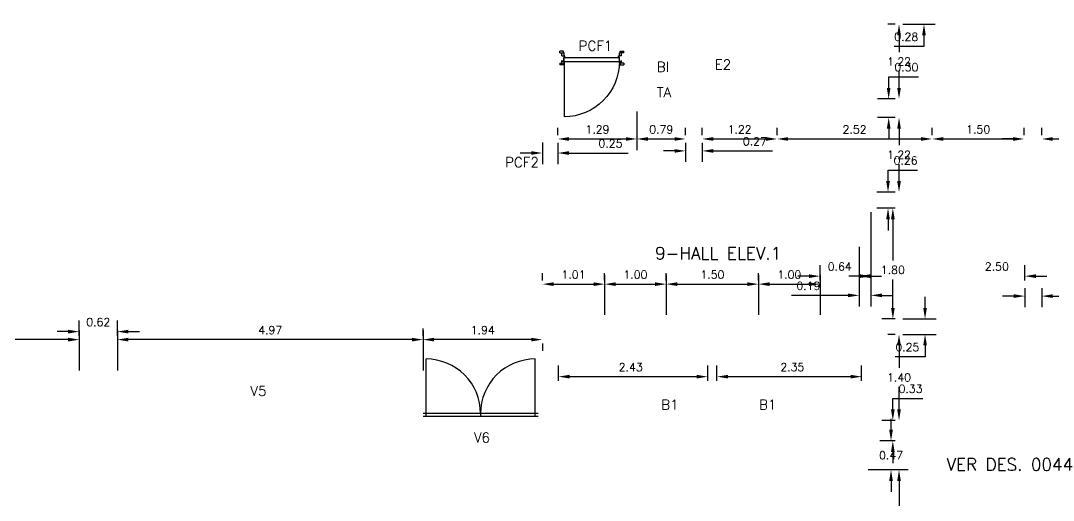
# Model space of a CAD drawing. Extents: x 19.8 to 90.6, y 5.5 to 74.
# Drawn here: x 65.27 to 82.04, y 50.92 to 58.71 of the extents above; entities that cross this region are included whole.
import ezdxf

# ---------------------------------------------------------------- set-up
doc = ezdxf.new("R2010")
doc.units = 0
doc.header["$MEASUREMENT"] = 0
doc.linetypes.add('Default', pattern=[0])
doc.linetypes.add('Solid', pattern=[0])
doc.layers.get('DEFPOINTS').update_dxf_attribs({"linetype": 'Solid'})
for name, color, linetype in [('Dimensions (COTAS)', 212, 'Solid'), ('Text O', 212, 'Default'), ('VAO', 132, 'Default')]:
    doc.layers.add(name, color=color, linetype=linetype)
doc.styles.add('Simplex', font='SIMPLEX.SHX')
doc.dimstyles.get("Standard").update_dxf_attribs({"dimtxt": 0.13, "dimasz": 0.18, "dimexe": 0.18, "dimexo": 0.0625, "dimgap": 0.09, "dimtad": 1, "dimtih": 1, "dimtoh": 1, "dimzin": 0, "dimdsep": 46, "dimtxsty": 'Simplex', "dimcen": 0.09, "dimadec": 0, "dimazin": 0, "dimtfac": 1, "dimtofl": 0, "dimtmove": 0, "dimatfit": 3, "dimfxl": 1, "dimtolj": 1, "dimtzin": 0, "dimarcsym": 0})

# ---------------------------------------------------------------- blocks, each defined once
blk = doc.blocks.new('*D221')
at = {"layer": 'DEFPOINTS', "color": 0, "transparency": 16777216}
for p in [(79.354, 55.922), (79.533, 55.922), (79.533, 55.662)]:
    blk.add_point(p, dxfattribs=at)
at = {"layer": 'Dimensions (COTAS)', "color": 0, "lineweight": -2, "transparency": 16777216}
for p, q in [((79.354, 56.102), (79.354, 56.282)), ((79.354, 56.282), (79.834, 56.282)), ((79.47, 55.922), (79.174, 55.922)), ((79.47, 55.662), (79.174, 55.662)), ((79.354, 55.482), (79.354, 55.302))]:
    blk.add_line(p, q, dxfattribs=at)
at = {"layer": 'Dimensions (COTAS)', "color": 0, "transparency": 16777216}
for points in [[(79.324, 56.102), (79.384, 56.102), (79.354, 55.922)], [(79.324, 55.482), (79.384, 55.482), (79.354, 55.662)]]:
    blk.add_solid(points, dxfattribs=at)
at = {"layer": 'Dimensions (COTAS)', "color": 0, "transparency": 16777216, "insert": (79.639, 56.437), "char_height": 0.13, "attachment_point": 5, "style": 'Simplex'}
blk.add_mtext('\\A1;0.26', dxfattribs=at)
blk = doc.blocks.new('*D222')
at = {"layer": 'DEFPOINTS', "color": 0, "transparency": 16777216}
for p in [(79.533, 57.137), (79.533, 57.137), (79.533, 55.922)]:
    blk.add_point(p, dxfattribs=at)
at = {"layer": 'Dimensions (COTAS)', "color": 0, "lineweight": -2, "transparency": 16777216}
for p, q in [((79.47, 57.137), (79.353, 57.137)), ((79.533, 56.957), (79.533, 56.685)), ((79.533, 56.102), (79.533, 56.375)), ((79.47, 55.922), (79.353, 55.922))]:
    blk.add_line(p, q, dxfattribs=at)
at = {"layer": 'Dimensions (COTAS)', "color": 0, "transparency": 16777216}
for points in [[(79.503, 56.957), (79.563, 56.957), (79.533, 57.137)], [(79.503, 56.102), (79.563, 56.102), (79.533, 55.922)]]:
    blk.add_solid(points, dxfattribs=at)
at = {"layer": 'Dimensions (COTAS)', "color": 0, "transparency": 16777216, "insert": (79.533, 56.53), "char_height": 0.13, "attachment_point": 5, "style": 'Simplex'}
blk.add_mtext('\\A1;1.22', dxfattribs=at)
blk = doc.blocks.new('*D230')
at = {"layer": 'DEFPOINTS', "color": 0, "transparency": 16777216}
for p in [(66.216, 53.657), (66.216, 53.527), (66.836, 53.527)]:
    blk.add_point(p, dxfattribs=at)
at = {"layer": 'Dimensions (COTAS)', "color": 0, "lineweight": -2, "transparency": 16777216}
for p, q in [((66.216, 53.589), (66.216, 53.837)), ((66.836, 53.589), (66.836, 53.837)), ((66.036, 53.657), (65.856, 53.657)), ((67.016, 53.657), (67.196, 53.657))]:
    blk.add_line(p, q, dxfattribs=at)
at = {"layer": 'Dimensions (COTAS)', "color": 0, "transparency": 16777216}
for points in [[(66.036, 53.687), (66.036, 53.627), (66.216, 53.657)], [(67.016, 53.687), (67.016, 53.627), (66.836, 53.657)]]:
    blk.add_solid(points, dxfattribs=at)
at = {"layer": 'Dimensions (COTAS)', "color": 0, "transparency": 16777216, "insert": (66.526, 53.812), "char_height": 0.13, "attachment_point": 5, "style": 'Simplex'}
blk.add_mtext('\\A1;0.62', dxfattribs=at)
blk = doc.blocks.new('*D256')
at = {"layer": 'DEFPOINTS', "color": 0, "transparency": 16777216}
for p in [(59.336, 53.527), (59.336, 53.527), (66.216, 53.527)]:
    blk.add_point(p, dxfattribs=at)
at = {"layer": 'Dimensions (COTAS)', "color": 0, "lineweight": -2, "transparency": 16777216}
for p, q in [((59.336, 53.589), (59.336, 53.707)), ((66.036, 53.527), (59.516, 53.527)), ((66.216, 53.464), (66.216, 53.347))]:
    blk.add_line(p, q, dxfattribs=at)
at = {"layer": 'Dimensions (COTAS)', "color": 0, "transparency": 16777216}
for points in [[(59.516, 53.557), (59.516, 53.497), (59.336, 53.527)], [(66.036, 53.557), (66.036, 53.497), (66.216, 53.527)]]:
    blk.add_solid(points, dxfattribs=at)
at = {"layer": 'Dimensions (COTAS)', "color": 0, "transparency": 16777216, "insert": (62.776, 53.682), "char_height": 0.13, "attachment_point": 5, "style": 'Simplex'}
blk.add_mtext('\\A1;6.88', dxfattribs=at)
blk = doc.blocks.new('L')
at = {"color": 0}
blk.add_line((0, 0.15), (0, -0.5), dxfattribs=at)
blk = doc.blocks.new('*D291')
at = {"layer": 'DEFPOINTS', "color": 0, "transparency": 16777216}
for p in [(77.251, 54.428), (78.251, 54.428), (78.251, 54.428)]:
    blk.add_point(p, dxfattribs=at)
at = {"layer": 'Dimensions (COTAS)', "color": 0, "lineweight": -2, "transparency": 16777216}
for p, q in [((77.251, 54.49), (77.251, 54.608)), ((78.251, 54.49), (78.251, 54.608)), ((77.431, 54.428), (78.071, 54.428))]:
    blk.add_line(p, q, dxfattribs=at)
at = {"layer": 'Dimensions (COTAS)', "color": 0, "transparency": 16777216}
for points in [[(77.431, 54.458), (77.431, 54.398), (77.251, 54.428)], [(78.071, 54.458), (78.071, 54.398), (78.251, 54.428)]]:
    blk.add_solid(points, dxfattribs=at)
at = {"layer": 'Dimensions (COTAS)', "color": 0, "transparency": 16777216, "insert": (77.751, 54.583), "char_height": 0.13, "attachment_point": 5, "style": 'Simplex'}
blk.add_mtext('\\A1;1.00', dxfattribs=at)
blk = doc.blocks.new('*D293')
at = {"layer": 'DEFPOINTS', "color": 0, "transparency": 16777216}
for p in [(75.751, 54.428), (77.251, 54.428), (77.251, 54.428)]:
    blk.add_point(p, dxfattribs=at)
at = {"layer": 'Dimensions (COTAS)', "color": 0, "lineweight": -2, "transparency": 16777216}
for p, q in [((75.751, 54.49), (75.751, 54.608)), ((77.251, 54.49), (77.251, 54.608)), ((75.931, 54.428), (77.071, 54.428))]:
    blk.add_line(p, q, dxfattribs=at)
at = {"layer": 'Dimensions (COTAS)', "color": 0, "transparency": 16777216}
for points in [[(75.931, 54.458), (75.931, 54.398), (75.751, 54.428)], [(77.071, 54.458), (77.071, 54.398), (77.251, 54.428)]]:
    blk.add_solid(points, dxfattribs=at)
at = {"layer": 'Dimensions (COTAS)', "color": 0, "transparency": 16777216, "insert": (76.501, 54.583), "char_height": 0.13, "attachment_point": 5, "style": 'Simplex'}
blk.add_mtext('\\A1;1.50', dxfattribs=at)
blk = doc.blocks.new('*D294')
at = {"layer": 'DEFPOINTS', "color": 0, "transparency": 16777216}
for p in [(78.926, 52.925), (76.576, 52.795), (78.926, 52.795)]:
    blk.add_point(p, dxfattribs=at)
at = {"layer": 'Dimensions (COTAS)', "color": 0, "lineweight": -2, "transparency": 16777216}
for p, q in [((76.576, 52.858), (76.576, 53.105)), ((78.926, 52.858), (78.926, 53.105)), ((76.756, 52.925), (78.746, 52.925))]:
    blk.add_line(p, q, dxfattribs=at)
at = {"layer": 'Dimensions (COTAS)', "color": 0, "transparency": 16777216}
for points in [[(76.756, 52.955), (76.756, 52.895), (76.576, 52.925)], [(78.746, 52.955), (78.746, 52.895), (78.926, 52.925)]]:
    blk.add_solid(points, dxfattribs=at)
at = {"layer": 'Dimensions (COTAS)', "color": 0, "transparency": 16777216, "insert": (77.8, 53.08), "char_height": 0.13, "attachment_point": 5, "style": 'Simplex'}
blk.add_mtext('\\A1;2.35', dxfattribs=at)
blk = doc.blocks.new('*D305')
at = {"layer": 'DEFPOINTS', "color": 0, "transparency": 16777216}
for p in [(71.801, 53.527), (71.801, 53.527), (73.741, 53.527)]:
    blk.add_point(p, dxfattribs=at)
at = {"layer": 'Dimensions (COTAS)', "color": 0, "lineweight": -2, "transparency": 16777216}
for p, q in [((71.801, 53.589), (71.801, 53.707)), ((73.561, 53.527), (71.981, 53.527)), ((73.741, 53.464), (73.741, 53.347))]:
    blk.add_line(p, q, dxfattribs=at)
at = {"layer": 'Dimensions (COTAS)', "color": 0, "transparency": 16777216}
for points in [[(71.981, 53.557), (71.981, 53.497), (71.801, 53.527)], [(73.561, 53.557), (73.561, 53.497), (73.741, 53.527)]]:
    blk.add_solid(points, dxfattribs=at)
at = {"layer": 'Dimensions (COTAS)', "color": 0, "transparency": 16777216, "insert": (72.771, 53.682), "char_height": 0.13, "attachment_point": 5, "style": 'Simplex'}
blk.add_mtext('\\A1;1.94', dxfattribs=at)
blk = doc.blocks.new('*D306')
at = {"layer": 'DEFPOINTS', "color": 0, "transparency": 16777216}
for p in [(66.836, 53.527), (66.836, 53.527), (71.801, 53.527)]:
    blk.add_point(p, dxfattribs=at)
at = {"layer": 'Dimensions (COTAS)', "color": 0, "lineweight": -2, "transparency": 16777216}
for p, q in [((66.836, 53.589), (66.836, 53.707)), ((71.621, 53.527), (67.016, 53.527)), ((71.801, 53.464), (71.801, 53.347))]:
    blk.add_line(p, q, dxfattribs=at)
at = {"layer": 'Dimensions (COTAS)', "color": 0, "transparency": 16777216}
for points in [[(67.016, 53.557), (67.016, 53.497), (66.836, 53.527)], [(71.621, 53.557), (71.621, 53.497), (71.801, 53.527)]]:
    blk.add_solid(points, dxfattribs=at)
at = {"layer": 'Dimensions (COTAS)', "color": 0, "transparency": 16777216, "insert": (69.319, 53.682), "char_height": 0.13, "attachment_point": 5, "style": 'Simplex'}
blk.add_mtext('\\A1;4.97', dxfattribs=at)
blk = doc.blocks.new('*D310')
at = {"layer": 'DEFPOINTS', "color": 0, "transparency": 16777216}
for p in [(73.741, 54.428), (74.751, 54.428), (74.751, 54.428)]:
    blk.add_point(p, dxfattribs=at)
at = {"layer": 'Dimensions (COTAS)', "color": 0, "lineweight": -2, "transparency": 16777216}
for p, q in [((73.741, 54.49), (73.741, 54.608)), ((74.751, 54.49), (74.751, 54.608)), ((73.921, 54.428), (74.571, 54.428))]:
    blk.add_line(p, q, dxfattribs=at)
at = {"layer": 'Dimensions (COTAS)', "color": 0, "transparency": 16777216}
for points in [[(73.921, 54.458), (73.921, 54.398), (73.741, 54.428)], [(74.571, 54.458), (74.571, 54.398), (74.751, 54.428)]]:
    blk.add_solid(points, dxfattribs=at)
at = {"layer": 'Dimensions (COTAS)', "color": 0, "transparency": 16777216, "insert": (74.246, 54.583), "char_height": 0.13, "attachment_point": 5, "style": 'Simplex'}
blk.add_mtext('\\A1;1.01', dxfattribs=at)
blk = doc.blocks.new('*D311')
at = {"layer": 'DEFPOINTS', "color": 0, "transparency": 16777216}
for p in [(76.426, 52.925), (74.001, 52.795), (76.426, 52.795)]:
    blk.add_point(p, dxfattribs=at)
at = {"layer": 'Dimensions (COTAS)', "color": 0, "lineweight": -2, "transparency": 16777216}
for p, q in [((74.001, 52.858), (74.001, 53.105)), ((76.426, 52.858), (76.426, 53.105)), ((74.181, 52.925), (76.246, 52.925))]:
    blk.add_line(p, q, dxfattribs=at)
at = {"layer": 'Dimensions (COTAS)', "color": 0, "transparency": 16777216}
for points in [[(74.181, 52.955), (74.181, 52.895), (74.001, 52.925)], [(76.246, 52.955), (76.246, 52.895), (76.426, 52.925)]]:
    blk.add_solid(points, dxfattribs=at)
at = {"layer": 'Dimensions (COTAS)', "color": 0, "transparency": 16777216, "insert": (75.175, 53.08), "char_height": 0.13, "attachment_point": 5, "style": 'Simplex'}
blk.add_mtext('\\A1;2.43', dxfattribs=at)
blk = doc.blocks.new('*D312')
at = {"layer": 'DEFPOINTS', "color": 0, "transparency": 16777216}
for p in [(74.751, 54.428), (75.751, 54.428), (75.751, 54.428)]:
    blk.add_point(p, dxfattribs=at)
at = {"layer": 'Dimensions (COTAS)', "color": 0, "lineweight": -2, "transparency": 16777216}
for p, q in [((74.751, 54.49), (74.751, 54.608)), ((75.751, 54.49), (75.751, 54.608)), ((74.931, 54.428), (75.571, 54.428))]:
    blk.add_line(p, q, dxfattribs=at)
at = {"layer": 'Dimensions (COTAS)', "color": 0, "transparency": 16777216}
for points in [[(74.931, 54.458), (74.931, 54.398), (74.751, 54.428)], [(75.571, 54.458), (75.571, 54.398), (75.751, 54.428)]]:
    blk.add_solid(points, dxfattribs=at)
at = {"layer": 'Dimensions (COTAS)', "color": 0, "transparency": 16777216, "insert": (75.251, 54.583), "char_height": 0.13, "attachment_point": 5, "style": 'Simplex'}
blk.add_mtext('\\A1;1.00', dxfattribs=at)
blk = doc.blocks.new('*D314')
at = {"layer": 'DEFPOINTS', "color": 0, "transparency": 16777216}
for p in [(79.533, 51.412), (79.533, 51.412), (79.533, 43.592)]:
    blk.add_point(p, dxfattribs=at)
at = {"layer": 'Dimensions (COTAS)', "color": 0, "lineweight": -2, "transparency": 16777216}
for p, q in [((79.47, 51.412), (79.353, 51.412)), ((79.533, 51.232), (79.533, 47.657)), ((79.533, 43.772), (79.533, 47.347)), ((79.47, 43.592), (79.353, 43.592))]:
    blk.add_line(p, q, dxfattribs=at)
at = {"layer": 'Dimensions (COTAS)', "color": 0, "transparency": 16777216}
for points in [[(79.503, 51.232), (79.563, 51.232), (79.533, 51.412)], [(79.503, 43.772), (79.563, 43.772), (79.533, 43.592)]]:
    blk.add_solid(points, dxfattribs=at)
at = {"layer": 'Dimensions (COTAS)', "color": 0, "transparency": 16777216, "insert": (79.533, 47.502), "char_height": 0.13, "attachment_point": 5, "style": 'Simplex'}
blk.add_mtext('\\A1;7.82', dxfattribs=at)
blk = doc.blocks.new('*D325')
at = {"layer": 'DEFPOINTS', "color": 0, "transparency": 16777216}
for p in [(79.533, 53.612), (79.533, 53.612), (79.533, 52.212)]:
    blk.add_point(p, dxfattribs=at)
at = {"layer": 'Dimensions (COTAS)', "color": 0, "lineweight": -2, "transparency": 16777216}
for p, q in [((79.47, 53.612), (79.353, 53.612)), ((79.533, 53.432), (79.533, 53.067)), ((79.533, 52.392), (79.533, 52.757)), ((79.47, 52.212), (79.353, 52.212))]:
    blk.add_line(p, q, dxfattribs=at)
at = {"layer": 'Dimensions (COTAS)', "color": 0, "transparency": 16777216}
for points in [[(79.503, 53.432), (79.563, 53.432), (79.533, 53.612)], [(79.503, 52.392), (79.563, 52.392), (79.533, 52.212)]]:
    blk.add_solid(points, dxfattribs=at)
at = {"layer": 'Dimensions (COTAS)', "color": 0, "transparency": 16777216, "insert": (79.533, 52.912), "char_height": 0.13, "attachment_point": 5, "style": 'Simplex'}
blk.add_mtext('\\A1;1.40', dxfattribs=at)
blk = doc.blocks.new('*D326')
at = {"layer": 'DEFPOINTS', "color": 0, "transparency": 16777216}
for p in [(79.432, 52.212), (79.533, 52.212), (79.533, 51.882)]:
    blk.add_point(p, dxfattribs=at)
at = {"layer": 'Dimensions (COTAS)', "color": 0, "lineweight": -2, "transparency": 16777216}
for p, q in [((79.432, 52.392), (79.432, 52.572)), ((79.432, 52.572), (79.918, 52.572)), ((79.47, 52.212), (79.252, 52.212)), ((79.47, 51.882), (79.252, 51.882)), ((79.432, 51.702), (79.432, 51.522))]:
    blk.add_line(p, q, dxfattribs=at)
at = {"layer": 'Dimensions (COTAS)', "color": 0, "transparency": 16777216}
for points in [[(79.402, 52.392), (79.462, 52.392), (79.432, 52.212)], [(79.402, 51.702), (79.462, 51.702), (79.432, 51.882)]]:
    blk.add_solid(points, dxfattribs=at)
at = {"layer": 'Dimensions (COTAS)', "color": 0, "transparency": 16777216, "insert": (79.72, 52.727), "char_height": 0.13, "attachment_point": 5, "style": 'Simplex'}
blk.add_mtext('\\A1;0.33', dxfattribs=at)
blk = doc.blocks.new('*D328')
at = {"layer": 'DEFPOINTS', "color": 0, "transparency": 16777216}
for p in [(79.403, 51.882), (79.533, 51.882), (79.533, 51.412)]:
    blk.add_point(p, dxfattribs=at)
at = {"layer": 'Dimensions (COTAS)', "color": 0, "lineweight": -2, "transparency": 16777216}
for p, q in [((79.403, 52.062), (79.403, 52.242)), ((79.47, 51.882), (79.223, 51.882)), ((79.47, 51.412), (79.223, 51.412)), ((79.403, 51.232), (79.403, 51.052))]:
    blk.add_line(p, q, dxfattribs=at)
at = {"layer": 'Dimensions (COTAS)', "color": 0, "transparency": 16777216}
for points in [[(79.373, 52.062), (79.433, 52.062), (79.403, 51.882)], [(79.373, 51.232), (79.433, 51.232), (79.403, 51.412)]]:
    blk.add_solid(points, dxfattribs=at)
at = {"layer": 'Dimensions (COTAS)', "color": 0, "transparency": 16777216, "insert": (79.403, 51.647), "char_height": 0.13, "attachment_point": 5, "style": 'Simplex'}
blk.add_mtext('\\A1;0.47', dxfattribs=at)
blk = doc.blocks.new('*D331')
at = {"layer": 'DEFPOINTS', "color": 0, "transparency": 16777216}
for p in [(79.076, 55.662), (81.576, 54.558), (81.576, 54.428)]:
    blk.add_point(p, dxfattribs=at)
at = {"layer": 'Dimensions (COTAS)', "color": 0, "lineweight": -2, "transparency": 16777216}
for p, q in [((79.076, 55.6), (79.076, 54.378)), ((81.576, 54.49), (81.576, 54.738)), ((78.896, 54.558), (78.716, 54.558)), ((81.756, 54.558), (81.936, 54.558))]:
    blk.add_line(p, q, dxfattribs=at)
at = {"layer": 'Dimensions (COTAS)', "color": 0, "transparency": 16777216}
for points in [[(78.896, 54.588), (78.896, 54.528), (79.076, 54.558)], [(81.756, 54.588), (81.756, 54.528), (81.576, 54.558)]]:
    blk.add_solid(points, dxfattribs=at)
at = {"layer": 'Dimensions (COTAS)', "color": 0, "transparency": 16777216, "insert": (81.122, 54.713), "char_height": 0.13, "attachment_point": 5, "style": 'Simplex'}
blk.add_mtext('\\A1;2.50', dxfattribs=at)
blk = doc.blocks.new('*D332')
at = {"layer": 'DEFPOINTS', "color": 0, "transparency": 16777216}
for p in [(79.076, 55.662), (78.886, 55.097), (79.076, 54.246)]:
    blk.add_point(p, dxfattribs=at)
at = {"layer": 'Dimensions (COTAS)', "color": 0, "lineweight": -2, "transparency": 16777216}
for p, q in [((79.076, 55.6), (79.076, 54.066)), ((78.886, 55.035), (78.886, 54.066)), ((78.706, 54.246), (77.789, 54.246)), ((79.256, 54.246), (79.436, 54.246))]:
    blk.add_line(p, q, dxfattribs=at)
at = {"layer": 'Dimensions (COTAS)', "color": 0, "transparency": 16777216}
for points in [[(78.706, 54.276), (78.706, 54.216), (78.886, 54.246)], [(79.256, 54.276), (79.256, 54.216), (79.076, 54.246)]]:
    blk.add_solid(points, dxfattribs=at)
at = {"layer": 'Dimensions (COTAS)', "color": 0, "transparency": 16777216, "insert": (78.061, 54.401), "char_height": 0.13, "attachment_point": 5, "style": 'Simplex'}
blk.add_mtext('\\A1;0.19', dxfattribs=at)
blk = doc.blocks.new('*D333')
at = {"layer": 'DEFPOINTS', "color": 0, "transparency": 16777216}
for p in [(79.433, 55.662), (79.533, 55.662), (79.533, 53.862)]:
    blk.add_point(p, dxfattribs=at)
at = {"layer": 'Dimensions (COTAS)', "color": 0, "lineweight": -2, "transparency": 16777216}
for p, q in [((79.47, 55.662), (79.253, 55.662)), ((79.433, 55.482), (79.433, 54.814)), ((79.433, 54.042), (79.433, 54.504)), ((79.47, 53.862), (79.253, 53.862))]:
    blk.add_line(p, q, dxfattribs=at)
at = {"layer": 'Dimensions (COTAS)', "color": 0, "transparency": 16777216}
for points in [[(79.403, 55.482), (79.463, 55.482), (79.433, 55.662)], [(79.403, 54.042), (79.463, 54.042), (79.433, 53.862)]]:
    blk.add_solid(points, dxfattribs=at)
at = {"layer": 'Dimensions (COTAS)', "color": 0, "transparency": 16777216, "insert": (79.433, 54.659), "char_height": 0.13, "attachment_point": 5, "style": 'Simplex'}
blk.add_mtext('\\A1;1.80', dxfattribs=at)
blk = doc.blocks.new('*D334')
at = {"layer": 'DEFPOINTS', "color": 0, "transparency": 16777216}
for p in [(79.533, 53.862), (79.956, 53.862), (79.533, 53.612)]:
    blk.add_point(p, dxfattribs=at)
at = {"layer": 'Dimensions (COTAS)', "color": 0, "lineweight": -2, "transparency": 16777216}
for p, q in [((79.956, 54.042), (79.956, 54.222)), ((79.595, 53.862), (80.136, 53.862)), ((79.595, 53.612), (80.136, 53.612)), ((79.956, 53.432), (79.956, 53.249)), ((79.956, 53.249), (79.47, 53.249))]:
    blk.add_line(p, q, dxfattribs=at)
at = {"layer": 'Dimensions (COTAS)', "color": 0, "transparency": 16777216}
for points in [[(79.926, 54.042), (79.986, 54.042), (79.956, 53.862)], [(79.926, 53.432), (79.986, 53.432), (79.956, 53.612)]]:
    blk.add_solid(points, dxfattribs=at)
at = {"layer": 'Dimensions (COTAS)', "color": 0, "transparency": 16777216, "insert": (79.668, 53.404), "char_height": 0.13, "attachment_point": 5, "style": 'Simplex'}
blk.add_mtext('\\A1;0.25', dxfattribs=at)
blk = doc.blocks.new('*D335')
at = {"layer": 'DEFPOINTS', "color": 0, "transparency": 16777216}
for p in [(78.886, 55.097), (78.886, 54.558), (78.251, 54.428)]:
    blk.add_point(p, dxfattribs=at)
at = {"layer": 'Dimensions (COTAS)', "color": 0, "lineweight": -2, "transparency": 16777216}
for p, q in [((78.886, 55.035), (78.886, 54.378)), ((78.251, 54.49), (78.251, 54.738)), ((78.071, 54.558), (77.891, 54.558)), ((79.066, 54.558), (79.246, 54.558))]:
    blk.add_line(p, q, dxfattribs=at)
at = {"layer": 'Dimensions (COTAS)', "color": 0, "transparency": 16777216}
for points in [[(78.071, 54.588), (78.071, 54.528), (78.251, 54.558)], [(79.066, 54.588), (79.066, 54.528), (78.886, 54.558)]]:
    blk.add_solid(points, dxfattribs=at)
at = {"layer": 'Dimensions (COTAS)', "color": 0, "transparency": 16777216, "insert": (78.569, 54.713), "char_height": 0.13, "attachment_point": 5, "style": 'Simplex'}
blk.add_mtext('\\A1;0.64', dxfattribs=at)
blk = doc.blocks.new('*D336')
at = {"layer": 'DEFPOINTS', "color": 0, "transparency": 16777216}
for p in [(81.576, 54.428), (81.851, 54.428), (81.851, 54.234)]:
    blk.add_point(p, dxfattribs=at)
at = {"layer": 'Dimensions (COTAS)', "color": 0, "lineweight": -2, "transparency": 16777216}
for p, q in [((81.576, 54.365), (81.576, 54.054)), ((81.851, 54.365), (81.851, 54.054)), ((81.396, 54.234), (81.216, 54.234)), ((82.031, 54.234), (83.009, 54.234))]:
    blk.add_line(p, q, dxfattribs=at)
at = {"layer": 'Dimensions (COTAS)', "color": 0, "transparency": 16777216}
for points in [[(81.396, 54.264), (81.396, 54.204), (81.576, 54.234)], [(82.031, 54.264), (82.031, 54.204), (81.851, 54.234)]]:
    blk.add_solid(points, dxfattribs=at)
at = {"layer": 'Dimensions (COTAS)', "color": 0, "transparency": 16777216, "insert": (82.721, 54.389), "char_height": 0.13, "attachment_point": 5, "style": 'Simplex'}
blk.add_mtext('\\A1;0.28', dxfattribs=at)
blk = doc.blocks.new('*D362')
at = {"layer": 'DEFPOINTS', "color": 0, "transparency": 16777216}
for p in [(76.336, 56.787), (77.551, 56.787), (77.551, 56.787)]:
    blk.add_point(p, dxfattribs=at)
at = {"layer": 'Dimensions (COTAS)', "color": 0, "lineweight": -2, "transparency": 16777216}
for p, q in [((76.336, 56.849), (76.336, 56.967)), ((77.551, 56.849), (77.551, 56.967)), ((76.516, 56.787), (77.371, 56.787))]:
    blk.add_line(p, q, dxfattribs=at)
at = {"layer": 'Dimensions (COTAS)', "color": 0, "transparency": 16777216}
for points in [[(76.516, 56.817), (76.516, 56.757), (76.336, 56.787)], [(77.371, 56.817), (77.371, 56.757), (77.551, 56.787)]]:
    blk.add_solid(points, dxfattribs=at)
at = {"layer": 'Dimensions (COTAS)', "color": 0, "transparency": 16777216, "insert": (76.944, 56.942), "char_height": 0.13, "attachment_point": 5, "style": 'Simplex'}
blk.add_mtext('\\A1;1.22', dxfattribs=at)
blk = doc.blocks.new('*D364')
at = {"layer": 'DEFPOINTS', "color": 0, "transparency": 16777216}
for p in [(73.741, 56.789), (73.991, 56.787), (73.991, 56.559)]:
    blk.add_point(p, dxfattribs=at)
at = {"layer": 'Dimensions (COTAS)', "color": 0, "lineweight": -2, "transparency": 16777216}
for p, q in [((73.741, 56.727), (73.741, 56.379)), ((73.991, 56.724), (73.991, 56.379)), ((73.561, 56.559), (73.381, 56.559)), ((74.171, 56.559), (75.134, 56.559))]:
    blk.add_line(p, q, dxfattribs=at)
at = {"layer": 'Dimensions (COTAS)', "color": 0, "transparency": 16777216}
for points in [[(73.561, 56.589), (73.561, 56.529), (73.741, 56.559)], [(74.171, 56.589), (74.171, 56.529), (73.991, 56.559)]]:
    blk.add_solid(points, dxfattribs=at)
at = {"layer": 'Dimensions (COTAS)', "color": 0, "transparency": 16777216, "insert": (74.846, 56.714), "char_height": 0.13, "attachment_point": 5, "style": 'Simplex'}
blk.add_mtext('\\A1;0.25', dxfattribs=at)
blk = doc.blocks.new('PCF90-17')
at = {"color": 0}
for p, q in [((0, 0.002), (0, 0.9)), ((-0.01, 0.055), (-0.07, 0.055)), ((-0.07, 0.03), (-0.07, 0.055)), ((-0.07, 0.03), (-0.01, 0.03)), ((-0.035, 0.03), (-0.035, 0)), ((-0.001, 0), (-0.034, 0)), ((-0.01, 0.03), (-0.01, 0.055)), ((0, 0.03), (-0.01, 0.03)), ((0, 0.03), (0, 0)), ((0, 0), (0.9, 0)), ((0, 0), (0, -0.059)), ((0.9, 0.03), (0.91, 0.03)), ((0.9, 0.03), (0.9, 0)), ((0.9, 0), (0.9, -0.059)), ((0.901, 0), (0.934, 0)), ((0.91, 0.03), (0.91, 0.055)), ((0.91, 0.055), (0.97, 0.055)), ((0.97, 0.03), (0.91, 0.03)), ((0.935, 0.03), (0.935, 0)), ((0.97, 0.03), (0.97, 0.055)), ((-0.07, -0.14), (-0.07, -0.165)), ((-0.07, -0.14), (-0.01, -0.14)), ((-0.01, -0.165), (-0.07, -0.165)), ((-0.035, -0.001), (-0.035, -0.015)), ((-0.035, -0.09), (0, -0.09)), ((-0.035, -0.09), (-0.035, -0.14)), ((-0.032, -0.004), (-0.032, -0.015)), ((-0.004, -0.003), (-0.031, -0.003)), ((-0.01, -0.14), (-0.01, -0.165)), ((0, -0.14), (-0.01, -0.14)), ((-0.003, -0.004), (-0.003, -0.062)), ((0.011, -0.063), (-0.002, -0.063)), ((0.011, -0.087), (0, -0.087)), ((0.014, -0.09), (0, -0.09)), ((0, -0.09), (0, -0.14)), ((0.014, -0.06), (0.001, -0.06)), ((0.012, -0.064), (0.012, -0.086)), ((0.886, -0.06), (0.014, -0.06)), ((0.015, -0.061), (0.015, -0.089)), ((0.885, -0.061), (0.885, -0.089)), ((0.886, -0.06), (0.899, -0.06)), ((0.886, -0.09), (0.9, -0.09)), ((0.888, -0.064), (0.888, -0.086)), ((0.889, -0.063), (0.902, -0.063)), ((0.889, -0.087), (0.9, -0.087)), ((0.9, -0.09), (0.9, -0.14)), ((0.935, -0.09), (0.9, -0.09)), ((0.9, -0.14), (0.91, -0.14)), ((0.903, -0.004), (0.903, -0.062)), ((0.904, -0.003), (0.931, -0.003)), ((0.97, -0.14), (0.91, -0.14)), ((0.91, -0.14), (0.91, -0.165)), ((0.91, -0.165), (0.97, -0.165)), ((0.932, -0.004), (0.932, -0.015)), ((0.935, -0.001), (0.935, -0.015)), ((0.935, -0.09), (0.935, -0.14)), ((0.97, -0.14), (0.97, -0.165))]:
    blk.add_line(p, q, dxfattribs=at)
at = {"color": 0, "linetype": 'Default'}
for points in [[(0, -0.001, 0), (0, -0.001, 0), (0, 0, 0), (0, 0, 0), (-0.001, 0, 0), (-0.001, 0, 0)], [(0.901, 0, 0), (0.901, 0, 0), (0.9, 0, 0), (0.9, 0, 0), (0.9, -0.001, 0), (0.9, -0.001, 0)], [(-0.034, 0, 0), (-0.034, 0, 0), (-0.035, 0, 0), (-0.035, 0, 0), (-0.035, -0.001, 0), (-0.035, -0.001, 0)], [(-0.031, -0.003, 0), (-0.031, -0.003, 0), (-0.032, -0.003, 0), (-0.032, -0.003, 0), (-0.032, -0.004, 0), (-0.032, -0.004, 0)], [(-0.003, -0.004, 0), (-0.003, -0.004, 0), (-0.003, -0.003, 0), (-0.003, -0.003, 0), (-0.004, -0.003, 0), (-0.004, -0.003, 0)], [(-0.003, -0.062, 0), (-0.003, -0.062, 0), (-0.003, -0.063, 0), (-0.003, -0.063, 0), (-0.002, -0.063, 0), (-0.002, -0.063, 0)], [(0, -0.059, 0), (0, -0.059, 0), (0, -0.06, 0), (0, -0.06, 0), (0.001, -0.06, 0), (0.001, -0.06, 0)], [(0.012, -0.064, 0), (0.012, -0.064, 0), (0.012, -0.063, 0), (0.012, -0.063, 0), (0.011, -0.063, 0), (0.011, -0.063, 0)], [(0.011, -0.087, 0), (0.011, -0.087, 0), (0.012, -0.087, 0), (0.012, -0.087, 0), (0.012, -0.086, 0), (0.012, -0.086, 0)], [(0.015, -0.061, 0), (0.015, -0.061, 0), (0.015, -0.06, 0), (0.015, -0.06, 0), (0.014, -0.06, 0), (0.014, -0.06, 0)], [(0.014, -0.09, 0), (0.014, -0.09, 0), (0.015, -0.09, 0), (0.015, -0.09, 0), (0.015, -0.089, 0), (0.015, -0.089, 0)], [(0.014, -0.09, 0), (0.014, -0.09, 0), (0.015, -0.09, 0), (0.015, -0.09, 0), (0.015, -0.089, 0), (0.015, -0.089, 0)], [(0.886, -0.06, 0), (0.886, -0.06, 0), (0.885, -0.06, 0), (0.885, -0.06, 0), (0.885, -0.061, 0), (0.885, -0.061, 0)], [(0.885, -0.089, 0), (0.885, -0.089, 0), (0.885, -0.09, 0), (0.885, -0.09, 0), (0.886, -0.09, 0), (0.886, -0.09, 0)], [(0.885, -0.089, 0), (0.885, -0.089, 0), (0.885, -0.09, 0), (0.885, -0.09, 0), (0.886, -0.09, 0), (0.886, -0.09, 0)], [(0.889, -0.063, 0), (0.889, -0.063, 0), (0.888, -0.063, 0), (0.888, -0.063, 0), (0.888, -0.064, 0), (0.888, -0.064, 0)], [(0.888, -0.086, 0), (0.888, -0.086, 0), (0.888, -0.087, 0), (0.888, -0.087, 0), (0.889, -0.087, 0), (0.889, -0.087, 0)], [(0.899, -0.06, 0), (0.899, -0.06, 0), (0.9, -0.06, 0), (0.9, -0.06, 0), (0.9, -0.059, 0), (0.9, -0.059, 0)], [(0.902, -0.063, 0), (0.902, -0.063, 0), (0.903, -0.063, 0), (0.903, -0.063, 0), (0.903, -0.062, 0), (0.903, -0.062, 0)], [(0.904, -0.003, 0), (0.904, -0.003, 0), (0.903, -0.003, 0), (0.903, -0.003, 0), (0.903, -0.004, 0), (0.903, -0.004, 0)], [(0.932, -0.004, 0), (0.932, -0.004, 0), (0.932, -0.003, 0), (0.932, -0.003, 0), (0.931, -0.003, 0), (0.931, -0.003, 0)], [(0.935, -0.001, 0), (0.935, -0.001, 0), (0.935, 0, 0), (0.935, 0, 0), (0.934, 0, 0), (0.934, 0, 0)]]:
    blk.add_polyline3d(points, dxfattribs=at)
at = {"color": 0}
blk.add_arc((0, 0), 0.9, 360, 90, dxfattribs=at)
blk = doc.blocks.new('*D365')
at = {"layer": 'DEFPOINTS', "color": 0, "transparency": 16777216}
for p in [(75.276, 57.297), (73.991, 56.787), (75.276, 56.787)]:
    blk.add_point(p, dxfattribs=at)
at = {"layer": 'Dimensions (COTAS)', "color": 0, "lineweight": -2, "transparency": 16777216}
for p, q in [((75.276, 57.235), (75.276, 56.607)), ((73.991, 56.849), (73.991, 56.967)), ((74.171, 56.787), (75.096, 56.787))]:
    blk.add_line(p, q, dxfattribs=at)
at = {"layer": 'Dimensions (COTAS)', "color": 0, "transparency": 16777216}
for points in [[(74.171, 56.817), (74.171, 56.757), (73.991, 56.787)], [(75.096, 56.817), (75.096, 56.757), (75.276, 56.787)]]:
    blk.add_solid(points, dxfattribs=at)
at = {"layer": 'Dimensions (COTAS)', "color": 0, "transparency": 16777216, "insert": (74.634, 56.942), "char_height": 0.13, "attachment_point": 5, "style": 'Simplex'}
blk.add_mtext('\\A1;1.29', dxfattribs=at)
blk = doc.blocks.new('*D366')
at = {"layer": 'DEFPOINTS', "color": 0, "transparency": 16777216}
for p in [(75.276, 57.297), (76.066, 56.787), (76.066, 56.787)]:
    blk.add_point(p, dxfattribs=at)
at = {"layer": 'Dimensions (COTAS)', "color": 0, "lineweight": -2, "transparency": 16777216}
for p, q in [((75.276, 57.235), (75.276, 56.607)), ((76.066, 56.849), (76.066, 56.967)), ((75.456, 56.787), (75.886, 56.787))]:
    blk.add_line(p, q, dxfattribs=at)
at = {"layer": 'Dimensions (COTAS)', "color": 0, "transparency": 16777216}
for points in [[(75.456, 56.817), (75.456, 56.757), (75.276, 56.787)], [(75.886, 56.817), (75.886, 56.757), (76.066, 56.787)]]:
    blk.add_solid(points, dxfattribs=at)
at = {"layer": 'Dimensions (COTAS)', "color": 0, "transparency": 16777216, "insert": (75.671, 56.942), "char_height": 0.13, "attachment_point": 5, "style": 'Simplex'}
blk.add_mtext('\\A1;0.79', dxfattribs=at)
blk = doc.blocks.new('*D367')
at = {"layer": 'DEFPOINTS', "color": 0, "transparency": 16777216}
for p in [(76.066, 56.787), (76.336, 56.787), (76.336, 56.593)]:
    blk.add_point(p, dxfattribs=at)
at = {"layer": 'Dimensions (COTAS)', "color": 0, "lineweight": -2, "transparency": 16777216}
for p, q in [((76.066, 56.724), (76.066, 56.413)), ((76.336, 56.724), (76.336, 56.413)), ((75.886, 56.593), (75.706, 56.593)), ((76.516, 56.593), (77.479, 56.593))]:
    blk.add_line(p, q, dxfattribs=at)
at = {"layer": 'Dimensions (COTAS)', "color": 0, "transparency": 16777216}
for points in [[(75.886, 56.623), (75.886, 56.563), (76.066, 56.593)], [(76.516, 56.623), (76.516, 56.563), (76.336, 56.593)]]:
    blk.add_solid(points, dxfattribs=at)
at = {"layer": 'Dimensions (COTAS)', "color": 0, "transparency": 16777216, "insert": (77.191, 56.748), "char_height": 0.13, "attachment_point": 5, "style": 'Simplex'}
blk.add_mtext('\\A1;0.27', dxfattribs=at)
blk = doc.blocks.new('*D380')
at = {"layer": 'DEFPOINTS', "color": 0, "transparency": 16777216}
for p in [(77.551, 56.787), (80.071, 56.787), (80.071, 56.787)]:
    blk.add_point(p, dxfattribs=at)
at = {"layer": 'Dimensions (COTAS)', "color": 0, "lineweight": -2, "transparency": 16777216}
for p, q in [((77.551, 56.849), (77.551, 56.967)), ((80.071, 56.849), (80.071, 56.967)), ((77.731, 56.787), (79.891, 56.787))]:
    blk.add_line(p, q, dxfattribs=at)
at = {"layer": 'Dimensions (COTAS)', "color": 0, "transparency": 16777216}
for points in [[(77.731, 56.817), (77.731, 56.757), (77.551, 56.787)], [(79.891, 56.817), (79.891, 56.757), (80.071, 56.787)]]:
    blk.add_solid(points, dxfattribs=at)
at = {"layer": 'Dimensions (COTAS)', "color": 0, "transparency": 16777216, "insert": (78.811, 56.942), "char_height": 0.13, "attachment_point": 5, "style": 'Simplex'}
blk.add_mtext('\\A1;2.52', dxfattribs=at)
blk = doc.blocks.new('*D381')
at = {"layer": 'DEFPOINTS', "color": 0, "transparency": 16777216}
for p in [(79.533, 58.652), (79.533, 58.652), (79.533, 57.437)]:
    blk.add_point(p, dxfattribs=at)
at = {"layer": 'Dimensions (COTAS)', "color": 0, "lineweight": -2, "transparency": 16777216}
for p, q in [((79.47, 58.652), (79.353, 58.652)), ((79.533, 58.472), (79.533, 58.2)), ((79.533, 57.617), (79.533, 57.89)), ((79.47, 57.437), (79.353, 57.437))]:
    blk.add_line(p, q, dxfattribs=at)
at = {"layer": 'Dimensions (COTAS)', "color": 0, "transparency": 16777216}
for points in [[(79.503, 58.472), (79.563, 58.472), (79.533, 58.652)], [(79.503, 57.617), (79.563, 57.617), (79.533, 57.437)]]:
    blk.add_solid(points, dxfattribs=at)
at = {"layer": 'Dimensions (COTAS)', "color": 0, "transparency": 16777216, "insert": (79.533, 58.045), "char_height": 0.13, "attachment_point": 5, "style": 'Simplex'}
blk.add_mtext('\\A1;1.22', dxfattribs=at)
blk = doc.blocks.new('*D382')
at = {"layer": 'DEFPOINTS', "color": 0, "transparency": 16777216}
for p in [(79.365, 57.437), (79.533, 57.437), (79.533, 57.137)]:
    blk.add_point(p, dxfattribs=at)
at = {"layer": 'Dimensions (COTAS)', "color": 0, "lineweight": -2, "transparency": 16777216}
for p, q in [((79.365, 57.617), (79.365, 57.797)), ((79.365, 57.797), (79.851, 57.797)), ((79.47, 57.437), (79.185, 57.437)), ((79.47, 57.137), (79.185, 57.137)), ((79.365, 56.957), (79.365, 56.777))]:
    blk.add_line(p, q, dxfattribs=at)
at = {"layer": 'Dimensions (COTAS)', "color": 0, "transparency": 16777216}
for points in [[(79.335, 57.617), (79.395, 57.617), (79.365, 57.437)], [(79.335, 56.957), (79.395, 56.957), (79.365, 57.137)]]:
    blk.add_solid(points, dxfattribs=at)
at = {"layer": 'Dimensions (COTAS)', "color": 0, "transparency": 16777216, "insert": (79.653, 57.952), "char_height": 0.13, "attachment_point": 5, "style": 'Simplex'}
blk.add_mtext('\\A1;0.30', dxfattribs=at)
blk = doc.blocks.new('*D383')
at = {"layer": 'DEFPOINTS', "color": 0, "transparency": 16777216}
for p in [(79.533, 58.932), (79.938, 58.932), (79.533, 58.652)]:
    blk.add_point(p, dxfattribs=at)
at = {"layer": 'Dimensions (COTAS)', "color": 0, "lineweight": -2, "transparency": 16777216}
for p, q in [((79.938, 59.112), (79.938, 59.292)), ((79.595, 58.932), (80.118, 58.932)), ((79.595, 58.652), (80.118, 58.652)), ((79.938, 58.472), (79.938, 58.292)), ((79.938, 58.292), (79.452, 58.292))]:
    blk.add_line(p, q, dxfattribs=at)
at = {"layer": 'Dimensions (COTAS)', "color": 0, "transparency": 16777216}
for points in [[(79.908, 59.112), (79.968, 59.112), (79.938, 58.932)], [(79.908, 58.472), (79.968, 58.472), (79.938, 58.652)]]:
    blk.add_solid(points, dxfattribs=at)
at = {"layer": 'Dimensions (COTAS)', "color": 0, "transparency": 16777216, "insert": (79.65, 58.447), "char_height": 0.13, "attachment_point": 5, "style": 'Simplex'}
blk.add_mtext('\\A1;0.28', dxfattribs=at)
blk = doc.blocks.new('*D384')
at = {"layer": 'DEFPOINTS', "color": 0, "transparency": 16777216}
for p in [(80.071, 56.787), (81.566, 56.787), (81.566, 56.787)]:
    blk.add_point(p, dxfattribs=at)
at = {"layer": 'Dimensions (COTAS)', "color": 0, "lineweight": -2, "transparency": 16777216}
for p, q in [((80.071, 56.849), (80.071, 56.967)), ((81.566, 56.849), (81.566, 56.967)), ((80.251, 56.787), (81.386, 56.787))]:
    blk.add_line(p, q, dxfattribs=at)
at = {"layer": 'Dimensions (COTAS)', "color": 0, "transparency": 16777216}
for points in [[(80.251, 56.817), (80.251, 56.757), (80.071, 56.787)], [(81.386, 56.817), (81.386, 56.757), (81.566, 56.787)]]:
    blk.add_solid(points, dxfattribs=at)
at = {"layer": 'Dimensions (COTAS)', "color": 0, "transparency": 16777216, "insert": (80.819, 56.942), "char_height": 0.13, "attachment_point": 5, "style": 'Simplex'}
blk.add_mtext('\\A1;1.50', dxfattribs=at)
blk = doc.blocks.new('*D385')
at = {"layer": 'DEFPOINTS', "color": 0, "transparency": 16777216}
for p in [(81.566, 56.787), (81.851, 56.787), (81.851, 56.787)]:
    blk.add_point(p, dxfattribs=at)
at = {"layer": 'Dimensions (COTAS)', "color": 0, "lineweight": -2, "transparency": 16777216}
for p, q in [((81.566, 56.849), (81.566, 56.967)), ((81.851, 56.849), (81.851, 56.967)), ((81.386, 56.787), (81.206, 56.787)), ((82.031, 56.787), (82.781, 56.787))]:
    blk.add_line(p, q, dxfattribs=at)
at = {"layer": 'Dimensions (COTAS)', "color": 0, "transparency": 16777216}
for points in [[(81.386, 56.817), (81.386, 56.757), (81.566, 56.787)], [(82.031, 56.817), (82.031, 56.757), (81.851, 56.787)]]:
    blk.add_solid(points, dxfattribs=at)
at = {"layer": 'Dimensions (COTAS)', "color": 0, "transparency": 16777216, "insert": (82.496, 56.942), "char_height": 0.13, "attachment_point": 5, "style": 'Simplex'}
blk.add_mtext('\\A1;0.29', dxfattribs=at)

msp = doc.modelspace()

# ---------------------------------------------------------------- linework, layer by layer
at = {"layer": 'VAO'}
for p, q in [((71.851, 52.327), (71.851, 53.212)), ((73.621, 52.327), (73.621, 53.212)), ((73.671, 52.327), (71.801, 52.327)), ((73.671, 52.277), (71.801, 52.277)), ((71.851, 52.277), (71.851, 52.327)), ((72.736, 52.327), (72.736, 52.277)), ((73.621, 52.277), (73.621, 52.327))]:
    msp.add_line(p, q, dxfattribs=at)
for centre, start, end in [((71.851, 52.327), 359.9999, 90), ((73.621, 52.327), 90, 180.0001)]:
    msp.add_arc(centre, 0.885, start, end, dxfattribs=at)

# ---------------------------------------------------------------- block references
at = {"layer": 'Dimensions (COTAS)'}
for p in [(74.751, 54.428), (75.751, 54.428), (77.251, 54.428), (78.251, 54.428), (66.216, 53.527), (66.836, 53.527), (71.801, 53.527)]:
    msp.add_blockref('L', p, dxfattribs=at)
at = {"layer": 'Dimensions (COTAS)', "rotation": 270.0000000000032}
msp.add_blockref('L', (79.533, 51.412), dxfattribs=at)
at = {"layer": 'VAO', "xscale": -1, "rotation": 180}
msp.add_blockref('PCF90-17', (74.091, 58.047), dxfattribs=at)

# ---------------------------------------------------------------- texts
at = {"layer": 'Text O', "style": 'Simplex'}
for s, p in [('PCF1', (74.328, 58.221)), ('E2', (76.538, 57.916)), ('BI', (75.598, 57.878)), ('TA', (75.598, 57.466)), ('PCF2', (73.134, 56.329)), ('V5', (68.997, 52.612)), ('B1', (75.67, 52.391)), ('B1', (77.259, 52.391)), ('V6', (72.628, 51.855))]:
    msp.add_text(s, height=0.16, dxfattribs=at).set_placement(p)
at = {"layer": 'Text O', "color": 7, "style": 'Simplex'}
for s, p in [('9-HALL ELEV.1', (75.571, 54.831)), ('VER DES. 0044', (80.304, 51.398))]:
    msp.add_text(s, height=0.2, dxfattribs=at).set_placement(p)

# ---------------------------------------------------------------- dimensions: what is measured, and where the dimension line sits
at = {"layer": 'Dimensions (COTAS)'}
for base, p1, p2, angle, picture, middle in [((79.938, 58.932), (79.533, 58.652), (79.533, 58.932), 90, '*D383', (79.65, 58.292)), ((79.365, 57.437), (79.533, 57.137), (79.533, 57.437), 90, '*D382', (79.653, 57.797)), ((73.991, 56.559), (73.741, 56.789), (73.991, 56.787), 0, '*D364', (74.846, 56.559)), ((76.336, 56.593), (76.066, 56.787), (76.336, 56.787), 0, '*D367', (77.191, 56.593)), ((79.354, 55.922), (79.533, 55.662), (79.533, 55.922), 90, '*D221', (79.639, 56.282)), ((79.076, 54.246), (78.886, 55.097), (79.076, 55.662), 0, '*D332', (78.061, 54.246)), ((81.576, 54.558), (79.076, 55.662), (81.576, 54.428), 0, '*D331', (81.122, 54.558)), ((79.433, 55.662), (79.533, 53.862), (79.533, 55.662), 90, '*D333', (79.433, 54.659)), ((78.88637917, 54.55792735), (78.25137917, 54.42792735), (78.88637917, 55.097087257), 0, '*D335', (78.56887917, 54.55792735)), ((81.8513791, 54.234227), (81.5763792, 54.4279274), (81.8513791, 54.4279274), 0, '*D336', (82.7213791, 54.234227)), ((79.956, 53.862), (79.533, 53.612), (79.533, 53.862), 90, '*D334', (79.668, 53.249)), ((66.216, 53.657), (66.836, 53.527), (66.216, 53.527), 0, '*D230', (66.526, 53.657)), ((79.432, 52.212), (79.533, 51.882), (79.533, 52.212), 90, '*D326', (79.72, 52.572)), ((79.403, 51.882), (79.533, 51.412), (79.533, 51.882), 90, '*D328', (79.403, 51.647))]:
    dim = msp.add_linear_dim(base=base, p1=p1, p2=p2, angle=angle, dimstyle='Standard', dxfattribs=at)
    dim.commit()
    dim.dimension.update_dxf_attribs({"geometry": picture, "text_midpoint": middle, "dimtype": 160})
for base, p1, p2, angle, picture, middle in [((79.5328171, 58.6520886), (79.5328171, 57.4370889), (79.5328171, 58.6520886), 90, '*D381', (79.5328171, 58.0445887)), ((75.276379163, 56.7865155), (73.991379158, 56.7865155), (75.276379163, 57.297087875), 0, '*D365', (74.633879161, 56.9415155)), ((76.066, 56.787), (75.276, 57.297), (76.066, 56.787), 0, '*D366', (75.671, 56.942)), ((79.5328171, 57.1370866), (79.5328171, 55.9220868), (79.5328171, 57.1370866), 90, '*D222', (79.5328171, 56.5295867)), ((77.551379, 56.786516), (76.336378, 56.786516), (77.551379, 56.786516), 0, '*D362', (76.943879, 56.941516)), ((80.071, 56.787), (77.551, 56.787), (80.071, 56.787), 0, '*D380', (78.811, 56.942)), ((81.5663792, 56.7865155), (80.071379, 56.7865155), (81.5663792, 56.7865155), 0, '*D384', (80.8188791, 56.9415155)), ((81.8513791, 56.7865155), (81.5663792, 56.7865155), (81.8513791, 56.7865155), 0, '*D385', (82.4963791, 56.9415155)), ((74.751, 54.428), (73.741, 54.428), (74.751, 54.428), 0, '*D310', (74.246, 54.583)), ((75.751, 54.428), (74.751, 54.428), (75.751, 54.428), 0, '*D312', (75.251, 54.583)), ((77.251, 54.428), (75.751, 54.428), (77.251, 54.428), 0, '*D293', (76.501, 54.583)), ((78.251, 54.428), (77.251, 54.428), (78.251, 54.428), 0, '*D291', (77.751, 54.583)), ((59.336, 53.527), (66.216, 53.527), (59.336, 53.527), 0, '*D256', (62.776, 53.682)), ((66.836379, 53.526708), (71.801378, 53.526708), (66.836379, 53.526708), 0, '*D306', (69.318879, 53.681708)), ((71.801, 53.527), (73.741, 53.527), (71.801, 53.527), 0, '*D305', (72.771, 53.682)), ((79.533, 53.612), (79.533, 52.212), (79.533, 53.612), 90, '*D325', (79.533, 52.912)), ((79.533, 51.412), (79.533, 43.592), (79.533, 51.412), 90, '*D314', (79.533, 47.502))]:
    dim = msp.add_linear_dim(base=base, p1=p1, p2=p2, angle=angle, dimstyle='Standard', dxfattribs=at)
    dim.commit()
    dim.dimension.update_dxf_attribs({"geometry": picture, "text_midpoint": middle})
for base, p1, p2, picture, middle in [((76.426379, 52.925372), (74.001383, 52.795372), (76.426379, 52.795372), '*D311', (75.174755, 52.925372)), ((78.926, 52.925), (76.576, 52.795), (78.926, 52.795), '*D294', (77.8, 52.925))]:
    dim = msp.add_linear_dim(base=base, p1=p1, p2=p2, dimstyle='Standard', dxfattribs=at)
    dim.commit()
    dim.dimension.update_dxf_attribs({"geometry": picture, "text_midpoint": middle, "dimtype": 160})

doc.saveas('drawing.dxf')
